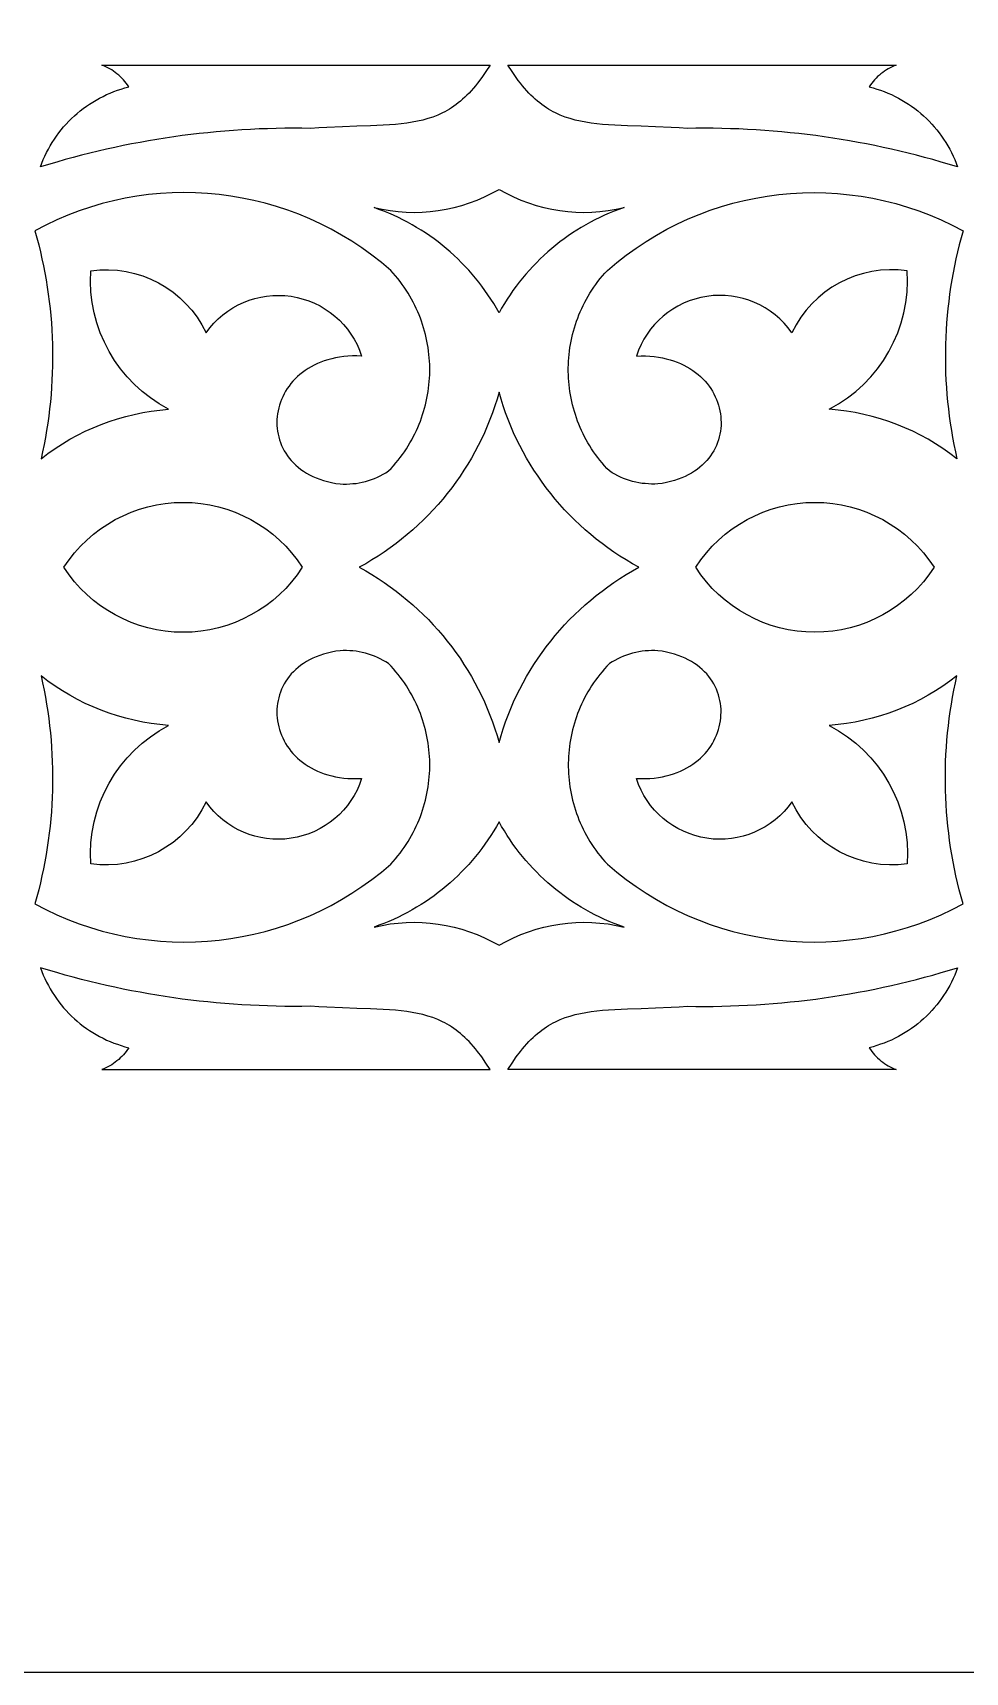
# Model space of a CAD drawing. Extents: x -660 to 660, y -460 to 460.
# Drawn here: x -282 to -189.2, y -460 to -296.8 of the extents above; entities that cross this region are included whole.
import ezdxf

# ---------------------------------------------------------------- set-up
doc = ezdxf.new("R2010")
doc.units = 0
doc.layers.add('LAYER_1', color=18, linetype='CONTINUOUS')

msp = doc.modelspace()

# ---------------------------------------------------------------- linework, layer by layer
at = {"layer": 'LAYER_1'}
for points in [[(-660, -460), (660, -460), (660, 460), (-660, 460)], [(-281.25, -310.14), (-281.11, -309.77), (-280.97, -309.41), (-280.81, -309.05), (-280.64, -308.71), (-280.46, -308.36), (-280.27, -308.03), (-280.07, -307.7), (-279.86, -307.37), (-279.65, -307.06), (-279.42, -306.75), (-279.18, -306.45), (-278.94, -306.15), (-278.68, -305.87), (-278.42, -305.59), (-278.15, -305.32), (-277.87, -305.06), (-277.58, -304.81), (-277.29, -304.56), (-276.99, -304.33), (-276.68, -304.1), (-276.36, -303.88), (-276.04, -303.68), (-275.7, -303.48), (-275.37, -303.29), (-275.02, -303.11), (-274.67, -302.94), (-274.32, -302.79), (-273.96, -302.64), (-273.59, -302.51), (-273.22, -302.38), (-272.84, -302.27), (-272.46, -302.17), (-272.58, -301.98), (-272.71, -301.81), (-272.85, -301.63), (-272.99, -301.47), (-273.14, -301.31), (-273.3, -301.15), (-273.46, -301), (-273.63, -300.86), (-273.8, -300.73), (-273.98, -300.6), (-274.16, -300.48), (-274.35, -300.37), (-274.55, -300.27), (-274.74, -300.17), (-274.94, -300.08), (-275.15, -300), (-236.5, -300), (-236.91, -300.65), (-237.32, -301.25), (-237.74, -301.8), (-237.95, -302.06), (-238.16, -302.31), (-238.37, -302.55), (-238.58, -302.78), (-238.8, -302.99), (-239.01, -303.2), (-239.23, -303.4), (-239.44, -303.58), (-239.66, -303.76), (-239.88, -303.93), (-240.1, -304.09), (-240.33, -304.24), (-240.55, -304.38), (-240.78, -304.52), (-241.01, -304.64), (-241.24, -304.76), (-241.71, -304.98), (-242.2, -305.17), (-242.69, -305.33), (-243.19, -305.47), (-243.71, -305.59), (-244.24, -305.69), (-244.79, -305.78), (-245.35, -305.85), (-245.92, -305.9), (-246.52, -305.95), (-247.13, -305.98), (-248.4, -306.04), (-249.76, -306.08), (-251.2, -306.13), (-252.73, -306.2), (-253.53, -306.25), (-254.36, -306.3), (-255.22, -306.29), (-256.07, -306.29), (-256.93, -306.29), (-257.79, -306.31), (-258.64, -306.33), (-259.49, -306.36), (-260.35, -306.4), (-261.2, -306.45), (-262.05, -306.51), (-262.9, -306.57), (-263.75, -306.64), (-264.6, -306.73), (-265.45, -306.82), (-266.29, -306.92), (-267.14, -307.02), (-267.98, -307.14), (-268.82, -307.27), (-269.66, -307.4), (-270.5, -307.54), (-271.34, -307.69), (-272.18, -307.85), (-273.01, -308.01), (-273.84, -308.19), (-274.67, -308.37), (-275.5, -308.56), (-276.33, -308.76), (-277.16, -308.97), (-277.98, -309.19), (-278.8, -309.41), (-279.62, -309.65), (-280.44, -309.89)], [(-234.73, -300), (-196.07, -300), (-196.28, -300.08), (-196.48, -300.17), (-196.68, -300.27), (-196.87, -300.37), (-197.06, -300.48), (-197.24, -300.6), (-197.42, -300.73), (-197.6, -300.86), (-197.76, -301), (-197.93, -301.15), (-198.08, -301.31), (-198.23, -301.47), (-198.38, -301.63), (-198.51, -301.81), (-198.64, -301.98), (-198.77, -302.17), (-198.39, -302.27), (-198.01, -302.38), (-197.64, -302.51), (-197.27, -302.64), (-196.91, -302.79), (-196.55, -302.94), (-196.2, -303.11), (-195.86, -303.29), (-195.52, -303.48), (-195.19, -303.68), (-194.87, -303.88), (-194.55, -304.1), (-194.24, -304.33), (-193.94, -304.56), (-193.64, -304.81), (-193.35, -305.06), (-193.08, -305.32), (-192.8, -305.59), (-192.54, -305.87), (-192.29, -306.15), (-192.04, -306.45), (-191.81, -306.75), (-191.58, -307.06), (-191.36, -307.37), (-191.15, -307.7), (-190.95, -308.03), (-190.76, -308.36), (-190.58, -308.71), (-190.42, -309.05), (-190.26, -309.41), (-190.11, -309.77), (-189.97, -310.14), (-190.79, -309.89), (-191.61, -309.65), (-192.42, -309.41), (-193.25, -309.19), (-194.07, -308.97), (-194.89, -308.76), (-195.72, -308.56), (-196.55, -308.37), (-197.38, -308.19), (-198.21, -308.01), (-199.05, -307.85), (-199.88, -307.69), (-200.72, -307.54), (-201.56, -307.4), (-202.4, -307.27), (-203.24, -307.14), (-204.09, -307.02), (-204.93, -306.92), (-205.78, -306.82), (-206.63, -306.73), (-207.47, -306.64), (-208.32, -306.57), (-209.17, -306.51), (-210.03, -306.45), (-210.88, -306.4), (-211.73, -306.36), (-212.58, -306.33), (-213.44, -306.31), (-214.29, -306.29), (-215.15, -306.29), (-216.01, -306.29), (-216.86, -306.3), (-217.69, -306.25), (-218.49, -306.2), (-220.03, -306.13), (-221.47, -306.08), (-222.82, -306.04), (-224.1, -305.98), (-224.71, -305.95), (-225.3, -305.9), (-225.88, -305.85), (-226.44, -305.78), (-226.98, -305.69), (-227.51, -305.59), (-228.03, -305.47), (-228.53, -305.33), (-229.03, -305.17), (-229.51, -304.98), (-229.98, -304.76), (-230.21, -304.64), (-230.44, -304.52), (-230.67, -304.38), (-230.9, -304.24), (-231.12, -304.09), (-231.34, -303.93), (-231.56, -303.76), (-231.78, -303.58), (-232, -303.4), (-232.21, -303.2), (-232.43, -302.99), (-232.64, -302.78), (-232.85, -302.55), (-233.07, -302.31), (-233.28, -302.06), (-233.48, -301.8), (-233.69, -301.53), (-233.9, -301.25), (-234.31, -300.65)], [(-235.61, -367.44), (-235.41, -366.75), (-235.2, -366.07), (-234.96, -365.39), (-234.71, -364.72), (-234.45, -364.06), (-234.16, -363.4), (-233.86, -362.76), (-233.55, -362.12), (-233.22, -361.49), (-232.87, -360.87), (-232.51, -360.26), (-232.13, -359.66), (-231.73, -359.06), (-231.33, -358.48), (-230.91, -357.91), (-230.47, -357.35), (-230.02, -356.8), (-229.55, -356.26), (-229.08, -355.73), (-228.58, -355.21), (-228.08, -354.71), (-227.56, -354.22), (-227.03, -353.73), (-226.48, -353.27), (-225.93, -352.81), (-225.36, -352.37), (-224.78, -351.94), (-224.19, -351.52), (-223.58, -351.12), (-222.97, -350.73), (-222.34, -350.36), (-221.7, -350), (-222.34, -349.64), (-222.97, -349.27), (-223.58, -348.88), (-224.19, -348.48), (-224.78, -348.06), (-225.36, -347.63), (-225.93, -347.19), (-226.48, -346.73), (-227.03, -346.27), (-227.56, -345.78), (-228.08, -345.29), (-228.58, -344.79), (-229.08, -344.27), (-229.55, -343.74), (-230.02, -343.2), (-230.47, -342.65), (-230.91, -342.09), (-231.33, -341.52), (-231.73, -340.94), (-232.13, -340.34), (-232.51, -339.74), (-232.87, -339.13), (-233.22, -338.51), (-233.55, -337.88), (-233.86, -337.24), (-234.16, -336.6), (-234.45, -335.94), (-234.71, -335.28), (-234.96, -334.61), (-235.2, -333.93), (-235.41, -333.25), (-235.61, -332.56), (-235.81, -333.25), (-236.03, -333.93), (-236.26, -334.61), (-236.51, -335.28), (-236.78, -335.94), (-237.06, -336.6), (-237.36, -337.24), (-237.68, -337.88), (-238.01, -338.51), (-238.36, -339.13), (-238.72, -339.74), (-239.1, -340.34), (-239.49, -340.94), (-239.9, -341.52), (-240.32, -342.09), (-240.76, -342.65), (-241.21, -343.2), (-241.67, -343.74), (-242.15, -344.27), (-242.64, -344.79), (-243.15, -345.29), (-243.66, -345.78), (-244.2, -346.27), (-244.74, -346.73), (-245.3, -347.19), (-245.86, -347.63), (-246.45, -348.06), (-247.04, -348.48), (-247.64, -348.88), (-248.26, -349.27), (-248.88, -349.64), (-249.52, -350), (-248.88, -350.36), (-248.26, -350.73), (-247.64, -351.12), (-247.04, -351.52), (-246.45, -351.94), (-245.86, -352.37), (-245.3, -352.81), (-244.74, -353.27), (-244.2, -353.73), (-243.66, -354.22), (-243.15, -354.71), (-242.64, -355.21), (-242.15, -355.73), (-241.67, -356.26), (-241.21, -356.8), (-240.76, -357.35), (-240.32, -357.91), (-239.9, -358.48), (-239.49, -359.06), (-239.1, -359.66), (-238.72, -360.26), (-238.36, -360.87), (-238.01, -361.49), (-237.68, -362.12), (-237.36, -362.76), (-237.06, -363.4), (-236.78, -364.06), (-236.51, -364.72), (-236.26, -365.39), (-236.03, -366.07), (-235.81, -366.75)], [(-275.15, -400), (-236.5, -400), (-236.91, -399.35), (-237.32, -398.75), (-237.74, -398.2), (-237.95, -397.94), (-238.16, -397.69), (-238.37, -397.45), (-238.58, -397.22), (-238.8, -397.01), (-239.01, -396.8), (-239.23, -396.6), (-239.44, -396.42), (-239.66, -396.24), (-239.88, -396.07), (-240.1, -395.91), (-240.33, -395.76), (-240.55, -395.62), (-240.78, -395.48), (-241.01, -395.36), (-241.24, -395.24), (-241.71, -395.02), (-242.2, -394.83), (-242.69, -394.67), (-243.19, -394.53), (-243.71, -394.41), (-244.24, -394.31), (-244.79, -394.22), (-245.35, -394.15), (-245.92, -394.1), (-246.52, -394.05), (-247.13, -394.02), (-248.4, -393.96), (-249.76, -393.92), (-251.2, -393.87), (-252.73, -393.8), (-253.53, -393.75), (-254.36, -393.7), (-255.22, -393.71), (-256.07, -393.71), (-256.93, -393.71), (-257.79, -393.69), (-258.64, -393.67), (-259.49, -393.64), (-260.35, -393.6), (-261.2, -393.55), (-262.05, -393.49), (-262.9, -393.43), (-263.75, -393.36), (-264.6, -393.27), (-265.45, -393.18), (-266.29, -393.08), (-267.14, -392.98), (-267.98, -392.86), (-268.82, -392.73), (-269.66, -392.6), (-270.5, -392.46), (-271.34, -392.31), (-272.18, -392.15), (-273.01, -391.99), (-273.84, -391.81), (-274.67, -391.63), (-275.5, -391.44), (-276.33, -391.24), (-277.16, -391.03), (-277.98, -390.81), (-278.8, -390.59), (-279.62, -390.35), (-280.44, -390.11), (-281.25, -389.86), (-281.11, -390.23), (-280.97, -390.59), (-280.81, -390.95), (-280.64, -391.29), (-280.46, -391.64), (-280.27, -391.97), (-280.07, -392.3), (-279.86, -392.63), (-279.65, -392.94), (-279.42, -393.25), (-279.18, -393.55), (-278.94, -393.85), (-278.68, -394.13), (-278.42, -394.41), (-278.15, -394.68), (-277.87, -394.94), (-277.58, -395.19), (-277.29, -395.44), (-276.99, -395.67), (-276.68, -395.9), (-276.36, -396.12), (-276.04, -396.32), (-275.7, -396.52), (-275.37, -396.71), (-275.02, -396.89), (-274.67, -397.06), (-274.32, -397.21), (-273.96, -397.36), (-273.59, -397.49), (-273.22, -397.62), (-272.84, -397.73), (-272.46, -397.83), (-272.58, -398.02), (-272.71, -398.19), (-272.85, -398.37), (-272.99, -398.53), (-273.14, -398.69), (-273.3, -398.85), (-273.46, -399), (-273.63, -399.14), (-273.8, -399.27), (-273.98, -399.4), (-274.16, -399.52), (-274.35, -399.63), (-274.55, -399.73), (-274.74, -399.83), (-274.94, -399.92)], [(-234.73, -400), (-234.31, -399.35), (-233.9, -398.75), (-233.48, -398.2), (-233.28, -397.94), (-233.07, -397.69), (-232.85, -397.45), (-232.64, -397.22), (-232.43, -397.01), (-232.21, -396.8), (-232, -396.6), (-231.78, -396.42), (-231.56, -396.24), (-231.34, -396.07), (-231.12, -395.91), (-230.9, -395.76), (-230.67, -395.62), (-230.44, -395.48), (-230.21, -395.36), (-229.98, -395.24), (-229.51, -395.02), (-229.03, -394.83), (-228.53, -394.67), (-228.03, -394.53), (-227.51, -394.41), (-226.98, -394.31), (-226.44, -394.22), (-225.88, -394.15), (-225.3, -394.1), (-224.71, -394.05), (-224.1, -394.02), (-222.82, -393.96), (-221.47, -393.92), (-220.03, -393.87), (-218.49, -393.8), (-217.69, -393.75), (-216.86, -393.7), (-216.01, -393.71), (-215.15, -393.71), (-214.29, -393.71), (-213.44, -393.69), (-212.58, -393.67), (-211.73, -393.64), (-210.88, -393.6), (-210.03, -393.55), (-209.17, -393.49), (-208.32, -393.43), (-207.47, -393.36), (-206.63, -393.27), (-205.78, -393.18), (-204.93, -393.08), (-204.09, -392.98), (-203.24, -392.86), (-202.4, -392.73), (-201.56, -392.6), (-200.72, -392.46), (-199.88, -392.31), (-199.05, -392.15), (-198.21, -391.99), (-197.38, -391.81), (-196.55, -391.63), (-195.72, -391.44), (-194.89, -391.24), (-194.07, -391.03), (-193.25, -390.81), (-192.42, -390.59), (-191.61, -390.35), (-190.79, -390.11), (-189.97, -389.86), (-190.11, -390.23), (-190.26, -390.59), (-190.42, -390.95), (-190.58, -391.29), (-190.76, -391.64), (-190.95, -391.97), (-191.15, -392.3), (-191.36, -392.63), (-191.58, -392.94), (-191.81, -393.25), (-192.04, -393.55), (-192.29, -393.85), (-192.54, -394.13), (-192.8, -394.41), (-193.08, -394.68), (-193.35, -394.94), (-193.64, -395.19), (-193.94, -395.44), (-194.24, -395.67), (-194.55, -395.9), (-194.87, -396.12), (-195.19, -396.32), (-195.52, -396.52), (-195.86, -396.71), (-196.2, -396.89), (-196.55, -397.06), (-196.91, -397.21), (-197.27, -397.36), (-197.64, -397.49), (-198.01, -397.62), (-198.39, -397.73), (-198.77, -397.83), (-198.64, -398.02), (-198.51, -398.19), (-198.38, -398.37), (-198.23, -398.53), (-198.08, -398.69), (-197.93, -398.85), (-197.76, -399), (-197.6, -399.14), (-197.42, -399.27), (-197.24, -399.4), (-197.06, -399.52), (-196.87, -399.63), (-196.68, -399.73), (-196.48, -399.83), (-196.28, -399.92), (-196.07, -400)]]:
    msp.add_lwpolyline(points, close=True, dxfattribs=at)
for points in [[(-281.19, -339.19, -0.149529), (-268.49, -334.26, -0.29733), (-276.24, -320.47, -0.325211), (-264.76, -326.64, -0.618339), (-249.28, -328.97), (-249.75, -328.96), (-250.2, -328.96), (-250.64, -328.98), (-251.06, -329.02), (-251.47, -329.08), (-251.87, -329.15), (-252.26, -329.23), (-252.64, -329.33), (-253, -329.44), (-253.35, -329.57), (-253.68, -329.71), (-254.01, -329.86), (-254.32, -330.03), (-254.61, -330.21), (-254.9, -330.39), (-255.17, -330.59), (-255.43, -330.8), (-255.67, -331.01), (-255.9, -331.24), (-256.12, -331.47), (-256.32, -331.71), (-256.51, -331.96), (-256.69, -332.21), (-256.85, -332.47), (-257, -332.74), (-257.13, -333.01), (-257.25, -333.29), (-257.36, -333.57), (-257.46, -333.85), (-257.53, -334.13), (-257.6, -334.42), (-257.65, -334.71), (-257.69, -335), (-257.71, -335.29), (-257.72, -335.58), (-257.71, -335.87), (-257.69, -336.17), (-257.65, -336.45), (-257.6, -336.74), (-257.54, -337.02), (-257.46, -337.31), (-257.36, -337.58), (-257.25, -337.86), (-257.13, -338.13), (-256.99, -338.39), (-256.84, -338.65), (-256.67, -338.9), (-256.48, -339.14), (-256.28, -339.38), (-256.07, -339.61), (-255.84, -339.83), (-255.59, -340.04), (-255.33, -340.25), (-255.06, -340.44), (-254.77, -340.62), (-254.46, -340.79), (-254.13, -340.95), (-253.8, -341.1), (-253.44, -341.23), (-253.07, -341.36), (-252.68, -341.46), (-252.28, -341.56), (-251.86, -341.64), (-251.43, -341.7), (-251.11, -341.71), (-250.79, -341.71), (-250.47, -341.7), (-250.16, -341.67), (-249.84, -341.64), (-249.53, -341.59), (-249.22, -341.52), (-248.91, -341.45), (-248.61, -341.36), (-248.31, -341.26), (-248.01, -341.15), (-247.72, -341.02), (-247.43, -340.89), (-247.14, -340.74), (-246.87, -340.58), (-246.6, -340.41), (-246.35, -340.15), (-246.11, -339.88), (-245.88, -339.61), (-245.65, -339.34), (-245.44, -339.06), (-245.23, -338.78), (-245.03, -338.49), (-244.83, -338.2), (-244.65, -337.91), (-244.47, -337.61), (-244.3, -337.31), (-244.14, -337.01), (-243.98, -336.7), (-243.83, -336.39), (-243.69, -336.08), (-243.56, -335.76), (-243.44, -335.44), (-243.32, -335.12), (-243.21, -334.8), (-243.11, -334.48), (-243.02, -334.15), (-242.93, -333.83), (-242.85, -333.5), (-242.78, -333.17), (-242.72, -332.83), (-242.67, -332.5), (-242.62, -332.17), (-242.58, -331.83), (-242.55, -331.5), (-242.53, -331.16), (-242.51, -330.82), (-242.5, -330.49), (-242.5, -330.15), (-242.51, -329.81), (-242.53, -329.48), (-242.55, -329.14), (-242.58, -328.8), (-242.62, -328.47), (-242.67, -328.13), (-242.72, -327.8), (-242.79, -327.47), (-242.86, -327.14), (-242.93, -326.81), (-243.02, -326.48), (-243.11, -326.15), (-243.22, -325.83), (-243.32, -325.5), (-243.44, -325.18), (-243.57, -324.86), (-243.7, -324.55), (-243.84, -324.23), (-243.99, -323.92), (-244.15, -323.61), (-244.31, -323.31), (-244.48, -323), (-244.66, -322.7), (-244.85, -322.41), (-245.05, -322.12), (-245.25, -321.83), (-245.46, -321.54), (-245.68, -321.26), (-245.91, -320.99), (-246.15, -320.71), (-246.39, -320.45, 0.315316), (-281.8, -316.49, -0.127005)], [(-248.05, -314.18, 0.19507), (-235.61, -312.37, 0.19507), (-223.17, -314.18), (-223.67, -314.36), (-224.16, -314.54), (-224.64, -314.74), (-225.12, -314.95), (-225.59, -315.17), (-226.06, -315.4), (-226.52, -315.65), (-226.97, -315.9), (-227.42, -316.16), (-227.86, -316.43), (-228.29, -316.71), (-228.72, -317), (-229.14, -317.3), (-229.56, -317.61), (-229.96, -317.93), (-230.36, -318.26), (-230.75, -318.6), (-231.14, -318.95), (-231.51, -319.3), (-231.88, -319.67), (-232.24, -320.04), (-232.59, -320.42), (-232.93, -320.81), (-233.27, -321.2), (-233.59, -321.61), (-233.91, -322.02), (-234.22, -322.44), (-234.51, -322.87), (-234.8, -323.31), (-235.08, -323.75), (-235.35, -324.2), (-235.61, -324.65), (-235.87, -324.2), (-236.14, -323.75), (-236.42, -323.31), (-236.71, -322.87), (-237.01, -322.44), (-237.32, -322.02), (-237.63, -321.61), (-237.96, -321.2), (-238.29, -320.81), (-238.63, -320.42), (-238.99, -320.04), (-239.34, -319.67), (-239.71, -319.3), (-240.09, -318.95), (-240.47, -318.6), (-240.86, -318.26), (-241.26, -317.93), (-241.67, -317.61), (-242.08, -317.3), (-242.5, -317), (-242.93, -316.71), (-243.36, -316.43), (-243.81, -316.16), (-244.25, -315.9), (-244.71, -315.65), (-245.17, -315.4), (-245.63, -315.17), (-246.11, -314.95), (-246.58, -314.74), (-247.07, -314.54), (-247.56, -314.36)], [(-224.63, -340.41), (-224.88, -340.15), (-225.12, -339.88), (-225.35, -339.61), (-225.57, -339.34), (-225.79, -339.06), (-226, -338.78), (-226.2, -338.49), (-226.39, -338.2), (-226.58, -337.91), (-226.76, -337.61), (-226.93, -337.31), (-227.09, -337.01), (-227.24, -336.7), (-227.39, -336.39), (-227.53, -336.08), (-227.66, -335.76), (-227.79, -335.44), (-227.9, -335.12), (-228.01, -334.8), (-228.11, -334.48), (-228.21, -334.15), (-228.29, -333.83), (-228.37, -333.5), (-228.44, -333.17), (-228.5, -332.83), (-228.56, -332.5), (-228.6, -332.17), (-228.64, -331.83), (-228.67, -331.5), (-228.7, -331.16), (-228.71, -330.82), (-228.72, -330.49), (-228.72, -330.15), (-228.71, -329.81), (-228.7, -329.48), (-228.67, -329.14), (-228.64, -328.8), (-228.6, -328.47), (-228.56, -328.13), (-228.5, -327.8), (-228.44, -327.47), (-228.37, -327.14), (-228.29, -326.81), (-228.2, -326.48), (-228.11, -326.15), (-228.01, -325.83), (-227.9, -325.5), (-227.78, -325.18), (-227.66, -324.86), (-227.52, -324.55), (-227.38, -324.23), (-227.23, -323.92), (-227.08, -323.61), (-226.91, -323.31), (-226.74, -323), (-226.56, -322.7), (-226.37, -322.41), (-226.18, -322.12), (-225.97, -321.83), (-225.76, -321.54), (-225.54, -321.26), (-225.31, -320.99), (-225.08, -320.71), (-224.83, -320.45, -0.315316), (-189.43, -316.49, 0.127005), (-190.04, -339.19, 0.149529), (-202.74, -334.26, 0.29733), (-194.99, -320.47, 0.325211), (-206.47, -326.64, 0.618339), (-221.94, -328.97), (-221.48, -328.96), (-221.03, -328.96), (-220.59, -328.98), (-220.16, -329.02), (-219.75, -329.08), (-219.35, -329.15), (-218.96, -329.23), (-218.59, -329.33), (-218.23, -329.44), (-217.88, -329.57), (-217.54, -329.71), (-217.22, -329.86), (-216.91, -330.03), (-216.61, -330.21), (-216.33, -330.39), (-216.06, -330.59), (-215.8, -330.8), (-215.55, -331.01), (-215.32, -331.24), (-215.11, -331.47), (-214.9, -331.71), (-214.71, -331.96), (-214.54, -332.21), (-214.37, -332.47), (-214.23, -332.74), (-214.09, -333.01), (-213.97, -333.29), (-213.86, -333.57), (-213.77, -333.85), (-213.69, -334.13), (-213.63, -334.42), (-213.57, -334.71), (-213.54, -335), (-213.52, -335.29), (-213.51, -335.58), (-213.51, -335.87), (-213.54, -336.17), (-213.57, -336.45), (-213.62, -336.74), (-213.69, -337.02), (-213.77, -337.31), (-213.86, -337.58), (-213.97, -337.86), (-214.09, -338.13), (-214.23, -338.39), (-214.39, -338.65), (-214.56, -338.9), (-214.74, -339.14), (-214.94, -339.38), (-215.15, -339.61), (-215.38, -339.83), (-215.63, -340.04), (-215.89, -340.25), (-216.17, -340.44), (-216.46, -340.62), (-216.77, -340.79), (-217.09, -340.95), (-217.43, -341.1), (-217.78, -341.23), (-218.15, -341.36), (-218.54, -341.46), (-218.94, -341.56), (-219.36, -341.64), (-219.8, -341.7), (-220.11, -341.71), (-220.43, -341.71), (-220.75, -341.7), (-221.07, -341.67), (-221.38, -341.64), (-221.7, -341.59), (-222.01, -341.52), (-222.31, -341.45), (-222.62, -341.36), (-222.92, -341.26), (-223.22, -341.15), (-223.51, -341.02), (-223.8, -340.89), (-224.08, -340.74), (-224.36, -340.58)], [(-278.91, -350, -0.545455), (-255.19, -350, -0.545455)], [(-216.03, -350, -0.545455), (-192.32, -350, -0.545455)], [(-281.8, -383.51, 0.315316), (-246.39, -379.55), (-246.15, -379.29), (-245.91, -379.01), (-245.68, -378.74), (-245.46, -378.46), (-245.25, -378.17), (-245.05, -377.88), (-244.85, -377.59), (-244.66, -377.3), (-244.48, -377), (-244.31, -376.69), (-244.15, -376.39), (-243.99, -376.08), (-243.84, -375.77), (-243.7, -375.45), (-243.57, -375.14), (-243.44, -374.82), (-243.32, -374.5), (-243.22, -374.17), (-243.11, -373.85), (-243.02, -373.52), (-242.93, -373.19), (-242.86, -372.86), (-242.79, -372.53), (-242.72, -372.2), (-242.67, -371.87), (-242.62, -371.53), (-242.58, -371.2), (-242.55, -370.86), (-242.53, -370.52), (-242.51, -370.19), (-242.5, -369.85), (-242.5, -369.51), (-242.51, -369.18), (-242.53, -368.84), (-242.55, -368.5), (-242.58, -368.17), (-242.62, -367.83), (-242.67, -367.5), (-242.72, -367.17), (-242.78, -366.83), (-242.85, -366.5), (-242.93, -366.17), (-243.02, -365.85), (-243.11, -365.52), (-243.21, -365.2), (-243.32, -364.88), (-243.44, -364.56), (-243.56, -364.24), (-243.69, -363.92), (-243.83, -363.61), (-243.98, -363.3), (-244.14, -362.99), (-244.3, -362.69), (-244.47, -362.39), (-244.65, -362.09), (-244.83, -361.8), (-245.03, -361.51), (-245.23, -361.22), (-245.44, -360.94), (-245.65, -360.66), (-245.88, -360.39), (-246.11, -360.12), (-246.35, -359.85), (-246.6, -359.59), (-246.87, -359.42), (-247.14, -359.26), (-247.43, -359.11), (-247.72, -358.98), (-248.01, -358.85), (-248.31, -358.74), (-248.61, -358.64), (-248.91, -358.55), (-249.22, -358.48), (-249.53, -358.41), (-249.84, -358.36), (-250.16, -358.33), (-250.47, -358.3), (-250.79, -358.29), (-251.11, -358.29), (-251.43, -358.3), (-251.86, -358.36), (-252.28, -358.44), (-252.68, -358.54), (-253.07, -358.64), (-253.44, -358.77), (-253.8, -358.9), (-254.13, -359.05), (-254.46, -359.21), (-254.77, -359.38), (-255.06, -359.56), (-255.33, -359.75), (-255.59, -359.96), (-255.84, -360.17), (-256.07, -360.39), (-256.28, -360.62), (-256.48, -360.86), (-256.67, -361.1), (-256.84, -361.35), (-256.99, -361.61), (-257.13, -361.87), (-257.25, -362.14), (-257.36, -362.42), (-257.46, -362.69), (-257.54, -362.98), (-257.6, -363.26), (-257.65, -363.55), (-257.69, -363.83), (-257.71, -364.13), (-257.72, -364.42), (-257.71, -364.71), (-257.69, -365), (-257.65, -365.29), (-257.6, -365.58), (-257.53, -365.87), (-257.46, -366.15), (-257.36, -366.43), (-257.25, -366.71), (-257.13, -366.99), (-257, -367.26), (-256.85, -367.53), (-256.69, -367.79), (-256.51, -368.04), (-256.32, -368.29), (-256.12, -368.53), (-255.9, -368.76), (-255.67, -368.99), (-255.43, -369.2), (-255.17, -369.41), (-254.9, -369.61), (-254.61, -369.79), (-254.32, -369.97), (-254.01, -370.14), (-253.68, -370.29), (-253.35, -370.43), (-253, -370.56), (-252.64, -370.67), (-252.26, -370.77), (-251.87, -370.85), (-251.47, -370.92), (-251.06, -370.98), (-250.64, -371.02), (-250.2, -371.04), (-249.75, -371.04), (-249.28, -371.03, -0.618339), (-264.76, -373.36, -0.325211), (-276.24, -379.53, -0.29733), (-268.49, -365.74, -0.149529), (-281.19, -360.81, -0.127005)], [(-224.83, -379.55, 0.315316), (-189.43, -383.51, -0.127005), (-190.04, -360.81, -0.149529), (-202.74, -365.74, -0.29733), (-194.99, -379.53, -0.325211), (-206.47, -373.36, -0.618339), (-221.94, -371.03), (-221.48, -371.04), (-221.03, -371.04), (-220.59, -371.02), (-220.16, -370.98), (-219.75, -370.92), (-219.35, -370.85), (-218.96, -370.77), (-218.59, -370.67), (-218.23, -370.56), (-217.88, -370.43), (-217.54, -370.29), (-217.22, -370.14), (-216.91, -369.97), (-216.61, -369.79), (-216.33, -369.61), (-216.06, -369.41), (-215.8, -369.2), (-215.55, -368.99), (-215.32, -368.76), (-215.11, -368.53), (-214.9, -368.29), (-214.71, -368.04), (-214.54, -367.79), (-214.37, -367.53), (-214.23, -367.26), (-214.09, -366.99), (-213.97, -366.71), (-213.86, -366.43), (-213.77, -366.15), (-213.69, -365.87), (-213.63, -365.58), (-213.57, -365.29), (-213.54, -365), (-213.52, -364.71), (-213.51, -364.42), (-213.51, -364.13), (-213.54, -363.83), (-213.57, -363.55), (-213.62, -363.26), (-213.69, -362.98), (-213.77, -362.69), (-213.86, -362.42), (-213.97, -362.14), (-214.09, -361.87), (-214.23, -361.61), (-214.39, -361.35), (-214.56, -361.1), (-214.74, -360.86), (-214.94, -360.62), (-215.15, -360.39), (-215.38, -360.17), (-215.63, -359.96), (-215.89, -359.75), (-216.17, -359.56), (-216.46, -359.38), (-216.77, -359.21), (-217.09, -359.05), (-217.43, -358.9), (-217.78, -358.77), (-218.15, -358.64), (-218.54, -358.54), (-218.94, -358.44), (-219.36, -358.36), (-219.8, -358.3), (-220.11, -358.29), (-220.43, -358.29), (-220.75, -358.3), (-221.07, -358.33), (-221.38, -358.36), (-221.7, -358.41), (-222.01, -358.48), (-222.31, -358.55), (-222.62, -358.64), (-222.92, -358.74), (-223.22, -358.85), (-223.51, -358.98), (-223.8, -359.11), (-224.08, -359.26), (-224.36, -359.42), (-224.63, -359.59), (-224.88, -359.85), (-225.12, -360.12), (-225.35, -360.39), (-225.57, -360.66), (-225.79, -360.94), (-226, -361.22), (-226.2, -361.51), (-226.39, -361.8), (-226.58, -362.09), (-226.76, -362.39), (-226.93, -362.69), (-227.09, -362.99), (-227.24, -363.3), (-227.39, -363.61), (-227.53, -363.92), (-227.66, -364.24), (-227.79, -364.56), (-227.9, -364.88), (-228.01, -365.2), (-228.11, -365.52), (-228.21, -365.85), (-228.29, -366.17), (-228.37, -366.5), (-228.44, -366.83), (-228.5, -367.17), (-228.56, -367.5), (-228.6, -367.83), (-228.64, -368.17), (-228.67, -368.5), (-228.7, -368.84), (-228.71, -369.18), (-228.72, -369.51), (-228.72, -369.85), (-228.71, -370.19), (-228.7, -370.52), (-228.67, -370.86), (-228.64, -371.2), (-228.6, -371.53), (-228.56, -371.87), (-228.5, -372.2), (-228.44, -372.53), (-228.37, -372.86), (-228.29, -373.19), (-228.2, -373.52), (-228.11, -373.85), (-228.01, -374.17), (-227.9, -374.5), (-227.78, -374.82), (-227.66, -375.14), (-227.52, -375.45), (-227.38, -375.77), (-227.23, -376.08), (-227.08, -376.39), (-226.91, -376.69), (-226.74, -377), (-226.56, -377.3), (-226.37, -377.59), (-226.18, -377.88), (-225.97, -378.17), (-225.76, -378.46), (-225.54, -378.74), (-225.31, -379.01), (-225.08, -379.29)], [(-248.05, -385.82, -0.19507), (-235.61, -387.63, -0.19507), (-223.17, -385.82), (-223.67, -385.64), (-224.16, -385.46), (-224.64, -385.26), (-225.12, -385.05), (-225.59, -384.83), (-226.06, -384.6), (-226.52, -384.35), (-226.97, -384.1), (-227.42, -383.84), (-227.86, -383.57), (-228.29, -383.29), (-228.72, -383), (-229.14, -382.7), (-229.56, -382.39), (-229.96, -382.07), (-230.36, -381.74), (-230.75, -381.4), (-231.14, -381.05), (-231.51, -380.7), (-231.88, -380.33), (-232.24, -379.96), (-232.59, -379.58), (-232.93, -379.19), (-233.27, -378.8), (-233.59, -378.39), (-233.91, -377.98), (-234.22, -377.56), (-234.51, -377.13), (-234.8, -376.69), (-235.08, -376.25), (-235.35, -375.8), (-235.61, -375.35), (-235.87, -375.8), (-236.14, -376.25), (-236.42, -376.69), (-236.71, -377.13), (-237.01, -377.56), (-237.32, -377.98), (-237.63, -378.39), (-237.96, -378.8), (-238.29, -379.19), (-238.63, -379.58), (-238.99, -379.96), (-239.34, -380.33), (-239.71, -380.7), (-240.09, -381.05), (-240.47, -381.4), (-240.86, -381.74), (-241.26, -382.07), (-241.67, -382.39), (-242.08, -382.7), (-242.5, -383), (-242.93, -383.29), (-243.36, -383.57), (-243.81, -383.84), (-244.25, -384.1), (-244.71, -384.35), (-245.17, -384.6), (-245.63, -384.83), (-246.11, -385.05), (-246.58, -385.26), (-247.07, -385.46), (-247.56, -385.64)]]:
    msp.add_lwpolyline(points, format="xyb", close=True, dxfattribs=at)

doc.saveas('drawing.dxf')
